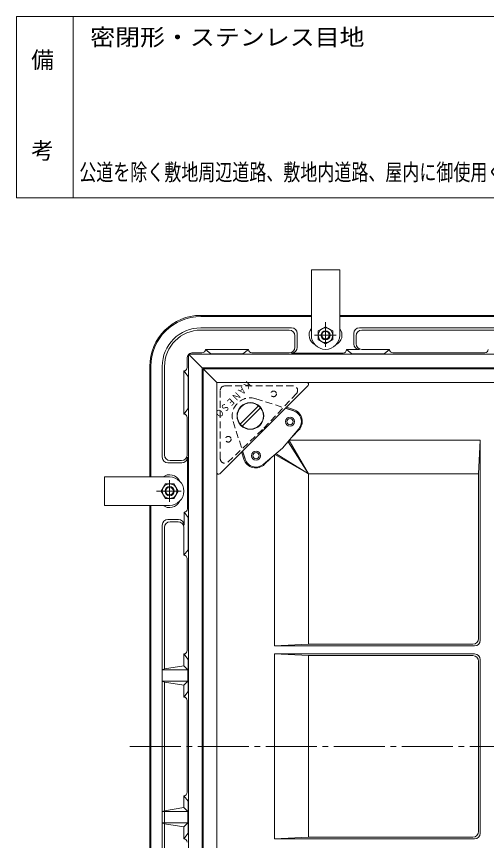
# Model space of a CAD drawing. Units: millimetres, scale not verified. Extents: x -960 to 939, y -687 to 688.
# Drawn here: x -960 to -545, y -38 to 688 of the extents above; entities that cross this region are included whole.
import ezdxf
from ezdxf.enums import TextEntityAlignment as Align

# ---------------------------------------------------------------- set-up
doc = ezdxf.new("R2010")
doc.units = ezdxf.units.MM
doc.header["$LTSCALE"] = 5
doc.linetypes.add('CHAIN2', pattern=[12, 9, -1, 1, -1])
doc.linetypes.add('DASHED1', pattern=[1.8, 1.2, -0.6])
for name, color, linetype, lineweight in [('3-0', 2, 'Continuous', 9), ('3-1', 2, 'Continuous', 9), ('3-2', 3, 'Continuous', 9), ('3-3', 4, 'Continuous', 9), ('3-5', 7, 'Continuous', 9), ('3-6', 6, 'Continuous', 9), ('F-0_F-0ﾚｲﾔ', 7, 'Continuous', 9)]:
    doc.layers.add(name, color=color, linetype=linetype, lineweight=lineweight)
doc.layers.add('F-4_F-4ﾚｲﾔ', color=2, linetype='Continuous')
doc.styles.add('ＭＳ ゴシック', font='')
doc.styles.get('ＭＳ ゴシック').set_extended_font_data('MS Gothic')

msp = doc.modelspace()

# ---------------------------------------------------------------- linework, layer by layer
at = {"layer": '3-0', "color": 7, "linetype": 'CHAIN2'}
msp.add_line((-860.055, 44.932), (-64.994, 44.932), dxfattribs=at)
at = {"layer": '3-1'}
for p, q in [((-797.432, 424.932), (-699.932, 424.932)), ((-797.432, 423.932), (-699.932, 423.932)), ((-674.932, 424.932), (-462.432, 424.932)), ((-674.932, 423.932), (-462.432, 423.932)), ((-687.432, 414.932), (-693.932, 411.179)), ((-797.432, 413.932), (-717.432, 413.932)), ((-797.432, 411.932), (-719.432, 411.932)), ((-714.432, 406.932), (-714.432, 396.932)), ((-712.432, 408.932), (-712.432, 396.707)), ((-693.932, 411.179), (-693.932, 403.685)), ((-662.432, 408.932), (-662.432, 399.711)), ((-660.432, 406.932), (-660.432, 399.941)), ((-657.432, 413.932), (-462.432, 413.932)), ((-655.432, 411.932), (-405.706, 411.932)), ((-687.432, 399.932), (-693.932, 403.685)), ((-687.432, 399.932), (-680.932, 403.685)), ((-788.582, 390.993), (-793.432, 394.941)), ((-668.932, 394.711), (-657.432, 394.711)), ((-668.932, 394.711), (-664.082, 390.993)), ((-655.432, 394.941), (-630.932, 394.941)), ((-635.782, 390.993), (-630.932, 394.941)), ((-809.432, 386.932), (-809.432, 378.932)), ((-804.432, 391.932), (-796.432, 391.932)), ((-788.582, 390.993), (-788.582, 390.732)), ((-760.282, 390.993), (-788.582, 390.993)), ((-760.282, 390.993), (-760.282, 390.732)), ((-719.432, 391.932), (-752.432, 391.932)), ((-671.932, 391.707), (-717.432, 391.707)), ((-664.082, 390.993), (-664.082, 390.732)), ((-635.782, 390.993), (-664.082, 390.993)), ((-635.782, 390.993), (-635.782, 390.732)), ((-546.932, 391.932), (-627.932, 391.932)), ((-842.432, 379.932), (-842.432, 282.432)), ((-841.432, 282.432), (-841.432, 379.932)), ((-831.432, 299.932), (-831.432, 379.932)), ((-829.432, 301.932), (-829.432, 379.932)), ((-808.494, 371.082), (-812.441, 375.932)), ((-808.494, 371.082), (-808.232, 371.082)), ((-808.494, 342.782), (-808.494, 371.082)), ((-808.494, 342.782), (-808.232, 342.782)), ((-809.432, 301.932), (-809.432, 334.932)), ((-809.207, 254.432), (-809.207, 299.932)), ((-826.432, 294.932), (-814.207, 294.932)), ((-824.432, 296.932), (-814.432, 296.932)), ((-832.432, 269.932), (-828.68, 276.432)), ((-828.68, 276.432), (-821.185, 276.432)), ((-817.432, 269.932), (-821.185, 276.432)), ((-817.432, 269.932), (-821.185, 263.432)), ((-842.432, 257.432), (-842.432, 44.932)), ((-841.432, 44.932), (-841.432, 257.432)), ((-812.211, 251.432), (-812.211, 239.932)), ((-812.211, 251.432), (-808.494, 246.582)), ((-831.432, 239.932), (-831.432, 44.932)), ((-826.432, 244.932), (-817.211, 244.932)), ((-817.441, 242.932), (-824.432, 242.932)), ((-808.494, 246.582), (-808.232, 246.582)), ((-808.494, 218.282), (-808.494, 246.582)), ((-829.432, 237.932), (-829.432, 113.206)), ((-812.441, 237.932), (-812.441, 213.432)), ((-808.494, 218.282), (-812.441, 213.432)), ((-808.494, 218.282), (-808.232, 218.282)), ((-809.432, 129.432), (-809.432, 210.432)), ((-808.494, 121.582), (-812.441, 126.432)), ((-812.441, 126.432), (-812.441, 115.932)), ((-808.494, 121.582), (-808.232, 121.582)), ((-808.494, 121.582), (-808.494, 93.282)), ((-829.432, 113.206), (-831.432, 112.432)), ((-829.432, 101.659), (-831.432, 102.432)), ((-812.441, 98.932), (-829.432, 101.659)), ((-829.432, -148.068), (-829.432, 101.659)), ((-812.441, 98.932), (-812.441, 88.432)), ((-808.494, 93.282), (-812.441, 88.432)), ((-808.494, 93.282), (-808.232, 93.282)), ((-809.432, 44.932), (-809.432, 85.432)), ((-842.432, -167.568), (-842.432, 44.932)), ((-841.432, -167.568), (-841.432, 44.932)), ((-831.432, -150.068), (-831.432, 44.932)), ((-809.432, 44.932), (-809.432, 4.432)), ((-808.494, -3.418), (-812.441, 1.432)), ((-812.441, -9.068), (-812.441, 1.432)), ((-808.494, -3.418), (-808.232, -3.418)), ((-808.494, -31.718), (-808.494, -3.418)), ((-829.432, -11.794), (-831.432, -12.568)), ((-812.441, -9.068), (-829.432, -11.794)), ((-829.432, -23.341), (-831.432, -22.568)), ((-812.441, -36.568), (-812.441, -26.068)), ((-808.494, -31.718), (-812.441, -36.568)), ((-808.494, -31.718), (-808.232, -31.718))]:
    msp.add_line(p, q, dxfattribs=at)
at = {"layer": '3-1', "linetype": 'CHAIN2'}
for p, q in [((-687.432, 418.995), (-687.432, 397.249)), ((-697.116, 407.432), (-677.914, 407.432)), ((-824.932, 279.616), (-824.932, 260.414)), ((-836.495, 269.932), (-814.749, 269.932))]:
    msp.add_line(p, q, dxfattribs=at)
at = {"layer": '3-1'}
for points in [[(-687.432, 414.932), (-680.932, 411.18), (-680.932, 403.685)], [(-760.282, 390.993), (-755.432, 394.941), (-793.433, 394.941)], [(-808.494, 342.782), (-812.441, 337.932), (-812.441, 375.932)], [(-832.432, 269.932), (-828.68, 263.432), (-821.185, 263.432)], [(-831.432, 112.432), (-808.942, 112.432), (-808.942, 102.432)], [(-808.942, 112.432), (-812.441, 115.932), (-829.432, 113.206)], [(-831.432, 102.432), (-808.942, 102.432), (-812.441, 98.932)], [(-831.432, -12.568), (-808.942, -12.568), (-812.441, -9.068)], [(-831.432, -22.568), (-808.942, -22.568), (-808.942, -12.568)], [(-808.942, -22.568), (-812.441, -26.068), (-829.432, -23.341)]]:
    msp.add_lwpolyline(points, dxfattribs=at)
for centre, radius in [((-687.432, 407.427), 6.5), ((-687.432, 407.432), 4), ((-687.432, 407.432), 3.324), ((-824.927, 269.932), 6.5), ((-824.932, 269.932), 4), ((-824.932, 269.932), 3.324)]:
    msp.add_circle(centre, radius, dxfattribs=at)
for centre, radius, start, end in [((-797.432, 379.932), 45, 90, 180), ((-797.432, 379.932), 44, 90, 180), ((-797.432, 379.932), 34, 90, 180), ((-797.432, 379.932), 32, 90, 180), ((-719.432, 406.932), 5, 0, 90), ((-717.432, 408.932), 5, 0, 90), ((-692.432, 407.432), 9.5, 142.13635, 244.43219), ((-682.432, 407.432), 9.5, 295.56781, 37.86365), ((-657.432, 408.932), 5, 90, 180), ((-655.432, 406.932), 5, 90, 180), ((-657.432, 399.711), 5, 180, 270), ((-655.432, 399.941), 5, 180, 270), ((-796.432, 394.932), 3, 270, 0.16173), ((-752.432, 394.932), 3, 179.83827, 270), ((-719.432, 396.932), 5, 270, 0), ((-717.432, 396.707), 5, 270, 0), ((-671.932, 394.707), 3, 270, 0.077), ((-627.932, 394.932), 3, 179.83827, 270), ((-546.932, 394.932), 3, 270, 0.16173), ((-804.432, 386.932), 5, 139.4642, 180), ((-804.432, 386.932), 5, 90, 130.5358), ((-812.432, 378.932), 3, 269.83827, 0), ((-812.432, 334.932), 3, 0, 90.16173), ((-826.432, 299.932), 5, 180, 270), ((-824.432, 301.932), 5, 180, 270), ((-814.432, 301.932), 5, 270, 0), ((-814.207, 299.932), 5, 270, 0), ((-824.932, 274.932), 9.5, 25.56781, 127.86365), ((-824.932, 264.932), 9.5, 232.13635, 334.43219), ((-812.207, 254.432), 3, 269.923, 0), ((-826.432, 239.932), 5, 90, 180), ((-824.432, 237.932), 5, 90, 180), ((-817.441, 237.932), 5, 0, 90), ((-817.211, 239.932), 5, 0, 90), ((-812.432, 210.432), 3, 0, 90.16173), ((-812.432, 129.432), 3, 269.83827, 0), ((-812.432, 85.432), 3, 0, 90.16173), ((-812.432, 4.432), 3, 269.83827, 0), ((-812.432, -39.568), 3, 0, 90.16173)]:
    msp.add_arc(centre, radius, start, end, dxfattribs=at)
at = {"layer": '3-2'}
for p, q in [((-722.781, 343.184), (-715.859, 340.948)), ((-721.986, 343.978), (-715.551, 341.9)), ((-711.154, 323.654), (-716.324, 318.484)), ((-702.576, 285.076), (-720.424, 313.551)), ((-702.576, 285.076), (-719.63, 314.507)), ((-550.932, 314.932), (-719.276, 314.932)), ((-550.932, 314.932), (-552.432, 285.076)), ((-550.932, 138.432), (-550.932, 314.932)), ((-760.684, 305.281), (-758.448, 298.359)), ((-761.479, 304.486), (-759.4, 298.051)), ((-735.984, 298.824), (-741.154, 293.654)), ((-732.432, 301.776), (-732.432, 133.432)), ((-702.576, 285.076), (-732.007, 302.129)), ((-702.576, 285.076), (-731.051, 302.924)), ((-702.576, 134.932), (-702.576, 285.076)), ((-702.576, 285.076), (-552.432, 285.076)), ((-552.432, 139.932), (-552.432, 285.076)), ((-732.432, 133.432), (-702.576, 134.932)), ((-555.932, 133.432), (-732.432, 133.432)), ((-557.432, 134.932), (-702.576, 134.932)), ((-732.432, 126.432), (-702.576, 124.932)), ((-732.432, 126.432), (-732.432, -36.568)), ((-555.932, 126.432), (-732.432, 126.432)), ((-702.576, -35.068), (-702.576, 124.932)), ((-557.432, 124.932), (-702.576, 124.932)), ((-552.432, 119.932), (-552.432, 44.932)), ((-550.932, 121.432), (-550.932, 44.932)), ((-552.432, -30.068), (-552.432, 44.932)), ((-550.932, -31.568), (-550.932, 44.932)), ((-732.432, -36.568), (-702.576, -35.068)), ((-557.432, -35.068), (-702.576, -35.068)), ((-555.932, -36.568), (-732.432, -36.568))]:
    msp.add_line(p, q, dxfattribs=at)
for centre, radius, start, end in [((-718.932, 331.432), 11, 315, 72.09919), ((-718.932, 331.432), 10, 44.18969, 72.09919), ((-748.932, 301.432), 11, 197.90081, 315), ((-748.932, 301.432), 10, 197.90081, 225.81031), ((-557.432, 139.932), 5, 270, 0), ((-555.932, 138.432), 5, 270, 0), ((-557.432, 119.932), 5, 0, 90), ((-555.932, 121.432), 5, 0, 90), ((-557.432, -30.068), 5, 270, 0), ((-555.932, -31.568), 5, 270, 0)]:
    msp.add_arc(centre, radius, start, end, dxfattribs=at)
at = {"layer": '3-3'}
for p, q in [((-699.932, 407.432), (-699.932, 464.932)), ((-783.232, 286.354), (-783.232, 365.732)), ((-703.854, 365.732), (-783.232, 365.732)), ((-702.793, 363.172), (-780.672, 285.293)), ((-762.7, 329.033), (-746.533, 345.2)), ((-760.932, 327.265), (-744.765, 343.432)), ((-722.883, 343.082), (-715.659, 340.748)), ((-725.247, 307.747), (-711.042, 324.841)), ((-760.582, 305.383), (-758.248, 298.159)), ((-725.247, 307.747), (-742.341, 293.541)), ((-824.932, 282.432), (-882.432, 282.432))]:
    msp.add_line(p, q, dxfattribs=at)
at = {"layer": '3-3', "linetype": 'DASHED1'}
for p, q in [((-780.232, 298.507), (-780.232, 358.732)), ((-716.007, 362.732), (-776.232, 362.732)), ((-748.815, 351.458), (-722.883, 343.082)), ((-713.098, 355.987), (-742.419, 324.919)), ((-768.958, 331.314), (-760.582, 305.383)), ((-773.487, 295.598), (-742.419, 324.919))]:
    msp.add_line(p, q, dxfattribs=at)
at = {"layer": '3-3'}
for points in [[(-674.932, 407.432), (-674.932, 464.932), (-699.932, 464.932)], [(-824.932, 257.432), (-882.432, 257.432), (-882.432, 282.432)]]:
    msp.add_lwpolyline(points, dxfattribs=at)
at = {"layer": '3-3', "linetype": 'DASHED1'}
for centre in [(-733.232, 355.732), (-773.232, 315.732)]:
    msp.add_circle(centre, 2.5, dxfattribs=at)
at = {"layer": '3-3'}
for centre, radius in [((-753.732, 336.232), 11.75), ((-753.732, 336.232), 11.5), ((-718.732, 331.232), 4), ((-718.732, 331.232), 2.75), ((-748.732, 301.232), 4), ((-748.732, 301.232), 2.75)]:
    msp.add_circle(centre, radius, dxfattribs=at)
for centre, radius, start, end in [((-687.432, 407.432), 12.5, 180, 0), ((-703.854, 364.232), 1.5, 315, 90), ((-718.732, 331.232), 10, 320.27221, 72.09919), ((-748.732, 301.232), 10, 197.90081, 309.72779), ((-781.732, 286.354), 1.5, 180, 315), ((-824.932, 269.932), 12.5, 270, 90)]:
    msp.add_arc(centre, radius, start, end, dxfattribs=at)
at = {"layer": '3-3', "linetype": 'DASHED1'}
for centre, radius, start, end in [((-776.232, 358.732), 4, 90, 180), ((-716.007, 358.732), 4, 316.65793, 90), ((-753.732, 336.232), 16, 71.79032, 197.90081), ((-776.232, 298.507), 4, 180, 313.34207)]:
    msp.add_arc(centre, radius, start, end, dxfattribs=at)
at = {"layer": '3-6'}
for p, q in [((-796.232, 378.732), (-808.232, 390.732)), ((-808.232, 390.732), (-808.232, 44.932)), ((-462.432, 390.732), (-808.232, 390.732)), ((-796.232, 378.732), (-796.232, 44.932)), ((-462.432, 378.732), (-796.232, 378.732)), ((-783.232, 365.732), (-795.232, 377.732)), ((-795.232, 377.732), (-795.232, 44.932)), ((-462.432, 377.732), (-795.232, 377.732)), ((-783.232, 365.732), (-783.232, 44.932)), ((-462.432, 365.732), (-783.232, 365.732)), ((-808.232, -300.868), (-808.232, 44.932)), ((-796.232, -288.868), (-796.232, 44.932)), ((-795.232, -287.868), (-795.232, 44.932)), ((-783.232, -275.868), (-783.232, 44.932))]:
    msp.add_line(p, q, dxfattribs=at)
at = {"layer": 'F-0_F-0ﾚｲﾔ'}
for p, q in [((-960, 528.446), (-960, 688.446)), ((-85, 688.446), (-960, 688.446)), ((-910, 528.446), (-910, 688.446)), ((-85, 528.446), (-960, 528.446))]:
    msp.add_line(p, q, dxfattribs=at)

# ---------------------------------------------------------------- texts
at = {"layer": '3-5', "style": 'ＭＳ ゴシック', "width": 0.8}
msp.add_text('ＫＡＮＥＳＯ', height=6.232, rotation=225, dxfattribs=at).set_placement((-757.246, 369.445), align=Align.BOTTOM_LEFT)
at = {"layer": 'F-4_F-4ﾚｲﾔ', "style": 'ＭＳ ゴシック', "width": 1.1}
msp.add_text('密閉形・ステンレス目地', height=14.66, dxfattribs=at).set_placement((-895, 658.446), align=Align.BOTTOM_LEFT)
at = {"layer": 'F-4_F-4ﾚｲﾔ', "style": 'ＭＳ ゴシック'}
for s, p in [('備', (-947.038, 638.446)), ('考', (-947.038, 558.446))]:
    msp.add_text(s, height=14.66, dxfattribs=at).set_placement(p, align=Align.BOTTOM_LEFT)
at = {"layer": 'F-4_F-4ﾚｲﾔ', "color": 4, "style": 'ＭＳ ゴシック', "width": 0.75}
msp.add_text('公道を除く敷地周辺道路、敷地内道路、屋内に御使用ください。', height=14.66, dxfattribs=at).set_placement((-904.598, 539.471), align=Align.BOTTOM_LEFT)

doc.saveas('drawing.dxf')
